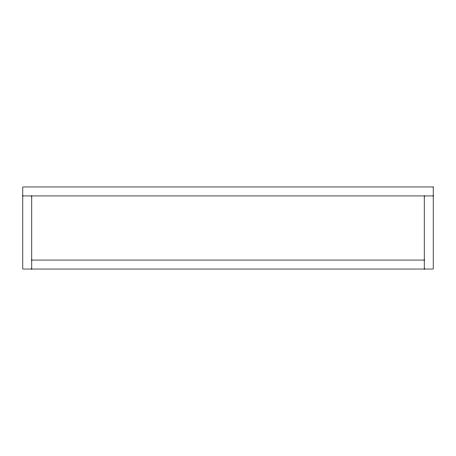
<?xml version="1.0" encoding="UTF-8"?>
<svg xmlns="http://www.w3.org/2000/svg" width="456" height="456" viewBox="0 0 456 456"><rect width="100%" height="100%" fill="white"/><g stroke="black" fill="none" stroke-linecap="round" stroke-linejoin="round"><path stroke-width="0.68" d="M22.8 195.937L433.2 195.937M31.777 260.062L424.222 260.062M424.222 195.937L424.222 269.04M31.777 195.937L31.777 269.04M433.2 186.96L22.8 186.96L22.8 269.04L433.2 269.04L433.2 186.96"/></g></svg>
